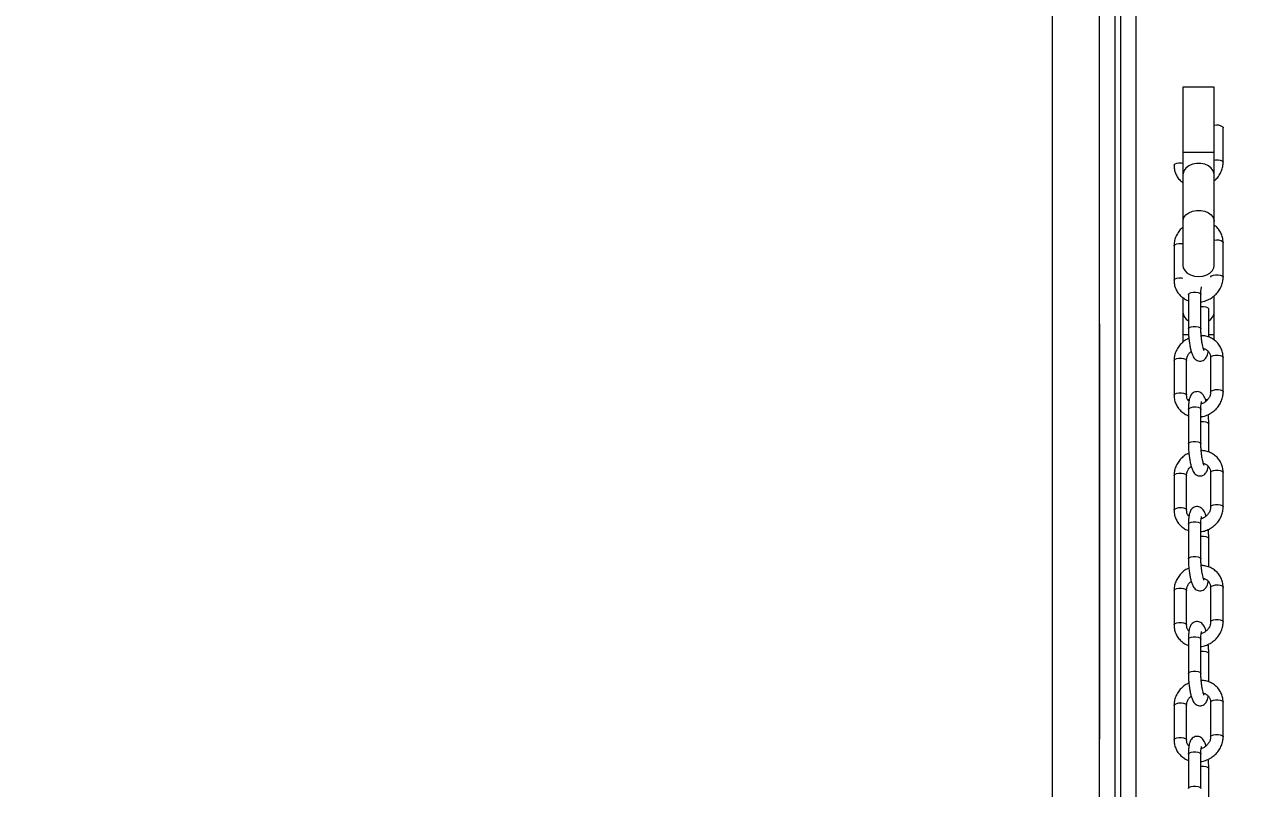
# Model space of a CAD drawing. Header units: millimetres. Extents: x -9110 to 8278, y -6387 to 5914.
# Drawn here: x -2524.1 to -2133, y 1079.4 to 1324.1 of the extents above; entities that cross this region are included whole.
import ezdxf

# ---------------------------------------------------------------- set-up
doc = ezdxf.new("R2010")
doc.units = ezdxf.units.MM
for name, color, linetype in [('DIKOM_ОБЪЕКТ', 7, 'Continuous'), ('DIKOM_РАЗМЕР_ЗОНА', 7, 'Continuous'), ('DIKOM_РАЗМЕР_ОБЪЕКТА', 7, 'Continuous')]:
    doc.layers.add(name, color=color, linetype=linetype)
doc.styles.add('style1', font='arial.ttf', dxfattribs={"width": 0.8})
doc.dimstyles.new('1-50', dxfattribs={"dimtxt": 300, "dimasz": 200, "dimexe": 100, "dimexo": 0, "dimgap": 100, "dimtad": 1, "dimtxsty": 'style1', "dimcen": 200, "dimclrd": 7, "dimclre": 7, "dimclrt": 7, "dimadec": 1, "dimazin": 2, "dimtfac": 1, "dimtmove": 0, "dimatfit": 2, "dimfxl": 0, "dimlwd": 25, "dimlwe": 18, "dimarcsym": 0})

# ---------------------------------------------------------------- blocks, each defined once
blk = doc.blocks.new('*D9')
at = {"layer": 'Defpoints', "color": 0, "transparency": 16777216}
for p in [(-2194.75, 3914.39), (-7206.95, -3406.45), (-367.75, -3406.45)]:
    blk.add_point(p, dxfattribs=at)
at = {"layer": 'DIKOM_РАЗМЕР_ОБЪЕКТА', "color": 7, "lineweight": 18, "transparency": 16777216}
for p, q in [((-2194.75, 3914.39), (-7306.95, 3914.39)), ((-367.75, -3406.45), (-7306.95, -3406.45))]:
    blk.add_line(p, q, dxfattribs=at)
at = {"layer": 'DIKOM_РАЗМЕР_ОБЪЕКТА', "color": 7, "lineweight": 25, "transparency": 16777216}
blk.add_line((-7206.95, 3714.39), (-7206.95, -3206.45), dxfattribs=at)
at = {"layer": 'DIKOM_РАЗМЕР_ОБЪЕКТА', "color": 7, "transparency": 16777216}
for points in [[(-7240.28, 3714.39), (-7173.61, 3714.39), (-7206.95, 3914.39)], [(-7240.28, -3206.45), (-7173.61, -3206.45), (-7206.95, -3406.45)]]:
    blk.add_solid(points, dxfattribs=at)
at = {"layer": 'DIKOM_РАЗМЕР_ОБЪЕКТА', "color": 7, "transparency": 16777216, "insert": (-7460.22, 292.26), "char_height": 300, "attachment_point": 5, "rotation": 90, "style": 'style1'}
blk.add_mtext('7300', dxfattribs=at)
blk = doc.blocks.new('*D10')
at = {"layer": 'Defpoints', "color": 0, "transparency": 16777216}
for p in [(-3851.31, 5914.39), (-8660.16, -5406.45), (-497.85, -5406.45)]:
    blk.add_point(p, dxfattribs=at)
at = {"layer": 'DIKOM_РАЗМЕР_ЗОНА', "color": 7, "lineweight": 18, "transparency": 16777216}
for p, q in [((-3851.31, 5914.39), (-8760.16, 5914.39)), ((-497.85, -5406.45), (-8760.16, -5406.45))]:
    blk.add_line(p, q, dxfattribs=at)
at = {"layer": 'DIKOM_РАЗМЕР_ЗОНА', "color": 7, "lineweight": 25, "transparency": 16777216}
blk.add_line((-8660.16, 5714.39), (-8660.16, -5206.45), dxfattribs=at)
at = {"layer": 'DIKOM_РАЗМЕР_ЗОНА', "color": 7, "transparency": 16777216}
for points in [[(-8693.49, 5714.39), (-8626.83, 5714.39), (-8660.16, 5914.39)], [(-8693.49, -5206.45), (-8626.83, -5206.45), (-8660.16, -5406.45)]]:
    blk.add_solid(points, dxfattribs=at)
at = {"layer": 'DIKOM_РАЗМЕР_ЗОНА', "color": 7, "transparency": 16777216, "insert": (-8913.43, 268.46), "char_height": 300, "attachment_point": 5, "rotation": 90, "style": 'style1'}
blk.add_mtext('11300', dxfattribs=at)

msp = doc.modelspace()

# ---------------------------------------------------------------- linework, layer by layer
at = {"layer": 'DIKOM_ОБЪЕКТ', "color": 7, "linetype": 'Continuous', "lineweight": 15}
for p, q in [((-2174.816, 503.968), (-2174.816, 2253.968)), ((-2173.084, 1853.969), (-2173.084, -1346.032)), ((-2168.084, -1346.032), (-2168.084, 1853.969)), ((-2194.816, 957.299), (-2194.816, 1361.066)), ((-2179.816, 957.299), (-2179.816, 1361.066)), ((-2153.084, 1303.968), (-2153.084, 1283.111)), ((-2143.084, 1303.968), (-2153.084, 1303.968)), ((-2143.084, 1283.111), (-2143.084, 1303.968)), ((-2140.262, 1291.158), (-2140.217, 1290.993)), ((-2140.217, 1279.957), (-2140.217, 1290.993)), ((-2153.084, 1283.111), (-2153.084, 1276.04)), ((-2143.084, 1283.111), (-2153.084, 1283.111)), ((-2143.084, 1276.04), (-2143.084, 1283.111)), ((-2153.084, 1276.04), (-2153.084, 1261.04)), ((-2143.084, 1261.04), (-2143.084, 1276.04)), ((-2153.084, 1261.04), (-2153.084, 1246.897)), ((-2143.084, 1246.897), (-2143.084, 1261.04)), ((-2155.95, 1253.216), (-2155.95, 1242.18)), ((-2140.262, 1254.371), (-2140.217, 1254.206)), ((-2140.217, 1243.17), (-2140.217, 1254.206)), ((-2153.084, 1236.581), (-2153.084, 1231.897)), ((-2151.344, 1237.622), (-2151.344, 1226.586)), ((-2147.389, 1237.787), (-2147.344, 1237.622)), ((-2147.344, 1226.586), (-2147.344, 1237.622)), ((-2143.084, 1231.897), (-2143.084, 1237.221)), ((-2144.823, 1223.96), (-2144.823, 1233.014)), ((-2179.816, 1228.165), (-2179.816, 1095.307)), ((-2153.084, 1231.897), (-2153.084, 1224.826)), ((-2143.084, 1224.826), (-2143.084, 1231.897)), ((-2153.084, 1224.826), (-2153.084, 1222.379)), ((-2153.084, 1224.826), (-2151.303, 1224.826)), ((-2144.823, 1224.826), (-2143.084, 1224.826)), ((-2143.084, 1223.019), (-2143.084, 1224.826)), ((-2155.95, 1216.43), (-2155.95, 1205.394)), ((-2151.95, 1205.394), (-2151.95, 1216.43)), ((-2144.218, 1217.42), (-2144.218, 1206.384)), ((-2140.262, 1217.585), (-2140.217, 1217.42)), ((-2140.217, 1206.384), (-2140.217, 1217.42)), ((-2151.994, 1205.559), (-2151.95, 1205.404)), ((-2151.61, 1203.968), (-2151.079, 1203.968)), ((-2151.344, 1200.835), (-2151.344, 1189.799)), ((-2147.389, 1201), (-2147.344, 1200.835)), ((-2147.344, 1189.799), (-2147.344, 1200.835)), ((-2145.872, 1203.968), (-2145.118, 1203.968)), ((-2144.823, 1187.174), (-2144.823, 1196.228)), ((-2155.95, 1179.643), (-2155.95, 1168.607)), ((-2151.95, 1168.607), (-2151.95, 1179.643)), ((-2144.218, 1180.633), (-2144.218, 1169.597)), ((-2140.262, 1180.798), (-2140.217, 1180.633)), ((-2140.217, 1169.597), (-2140.217, 1180.633)), ((-2151.994, 1168.772), (-2151.95, 1168.617)), ((-2151.344, 1164.048), (-2151.344, 1153.012)), ((-2147.389, 1164.213), (-2147.344, 1164.048)), ((-2147.344, 1153.012), (-2147.344, 1164.048)), ((-2144.823, 1150.387), (-2144.823, 1159.441)), ((-2155.95, 1142.856), (-2155.95, 1131.82)), ((-2151.95, 1131.82), (-2151.95, 1142.856)), ((-2144.218, 1143.846), (-2144.218, 1132.81)), ((-2140.262, 1144.011), (-2140.217, 1143.846)), ((-2140.217, 1132.81), (-2140.217, 1143.846)), ((-2151.994, 1131.985), (-2151.95, 1131.831)), ((-2151.344, 1127.262), (-2151.344, 1116.226)), ((-2147.389, 1127.427), (-2147.344, 1127.262)), ((-2147.344, 1116.226), (-2147.344, 1127.262)), ((-2144.823, 1113.6), (-2144.823, 1122.654)), ((-2144.218, 1107.06), (-2144.218, 1096.024)), ((-2140.262, 1107.225), (-2140.217, 1107.06)), ((-2140.217, 1096.024), (-2140.217, 1107.06)), ((-2155.95, 1106.07), (-2155.95, 1095.034)), ((-2151.95, 1095.034), (-2151.95, 1106.07)), ((-2151.994, 1095.199), (-2151.95, 1095.044)), ((-2151.344, 1090.475), (-2151.344, 1079.439)), ((-2147.389, 1090.64), (-2147.344, 1090.475)), ((-2147.344, 1079.439), (-2147.344, 1090.475)), ((-2144.823, 1076.814), (-2144.823, 1085.868))]:
    msp.add_line(p, q, dxfattribs=at)
at = {"layer": 'DIKOM_ОБЪЕКТ', "color": 7, "linetype": 'Continuous', "lineweight": 15, "flags": 128}
for points in [[(-2155.95, 1278.967), (-2155.917, 1279.109), (-2155.63, 1279.393), (-2155.086, 1279.613), (-2154.37, 1279.735), (-2153.59, 1279.74), (-2153.084, 1279.675)], [(-2143.084, 1276.04), (-2143.096, 1276.281), (-2143.373, 1277.223), (-2143.999, 1278.078), (-2144.928, 1278.782), (-2146.092, 1279.282), (-2147.403, 1279.542), (-2148.765, 1279.542), (-2150.076, 1279.282), (-2151.239, 1278.782), (-2152.168, 1278.078), (-2152.795, 1277.223), (-2153.072, 1276.281), (-2153.084, 1276.04)], [(-2143.084, 1280.665), (-2142.638, 1280.725), (-2141.858, 1280.73), (-2141.132, 1280.617), (-2140.572, 1280.403), (-2140.262, 1280.122), (-2140.217, 1279.957)], [(-2153.084, 1261.04), (-2153.072, 1261.281), (-2152.795, 1262.224), (-2152.168, 1263.078), (-2151.239, 1263.782), (-2150.076, 1264.282), (-2148.765, 1264.542), (-2147.403, 1264.542), (-2146.092, 1264.282), (-2144.928, 1263.782), (-2143.999, 1263.078), (-2143.373, 1262.224), (-2143.096, 1261.281), (-2143.084, 1261.04)], [(-2155.95, 1253.216), (-2155.917, 1253.358), (-2155.63, 1253.643), (-2155.086, 1253.863), (-2154.37, 1253.984)], [(-2154.37, 1253.984), (-2153.59, 1253.989), (-2153.084, 1253.924)], [(-2153.084, 1246.897), (-2152.979, 1246.178), (-2152.523, 1245.271), (-2151.738, 1244.484), (-2150.682, 1243.876), (-2149.433, 1243.493), (-2148.084, 1243.362)], [(-2148.084, 1243.362), (-2146.735, 1243.493), (-2145.486, 1243.876), (-2144.43, 1244.484), (-2143.645, 1245.271), (-2143.188, 1246.178), (-2143.084, 1246.897)], [(-2144.218, 1243.178), (-2144.185, 1243.312), (-2143.897, 1243.597), (-2143.354, 1243.817), (-2142.638, 1243.938), (-2141.858, 1243.943), (-2141.132, 1243.83), (-2140.572, 1243.617), (-2140.262, 1243.335), (-2140.217, 1243.171)], [(-2155.95, 1242.18), (-2155.917, 1242.322), (-2155.63, 1242.607), (-2155.086, 1242.827), (-2154.37, 1242.948), (-2153.59, 1242.953), (-2153.084, 1242.888)], [(-2151.344, 1237.622), (-2151.312, 1237.763), (-2151.024, 1238.048), (-2150.481, 1238.268), (-2149.764, 1238.39), (-2148.984, 1238.394), (-2148.259, 1238.281), (-2147.699, 1238.068), (-2147.389, 1237.787)], [(-2147.344, 1233.773), (-2147.244, 1233.782), (-2146.463, 1233.787), (-2145.738, 1233.674), (-2145.178, 1233.461), (-2144.868, 1233.179), (-2144.823, 1233.015)], [(-2151.344, 1226.586), (-2151.312, 1226.727), (-2151.024, 1227.012), (-2150.481, 1227.232), (-2149.764, 1227.353), (-2148.984, 1227.358), (-2148.259, 1227.245), (-2147.699, 1227.032), (-2147.389, 1226.751), (-2147.344, 1226.584)], [(-2155.95, 1216.43), (-2155.917, 1216.571), (-2155.63, 1216.856), (-2155.086, 1217.076), (-2154.37, 1217.198)], [(-2154.37, 1217.198), (-2153.59, 1217.202), (-2152.864, 1217.089), (-2152.304, 1216.876), (-2151.994, 1216.595), (-2151.95, 1216.43)], [(-2144.218, 1217.42), (-2144.185, 1217.561), (-2143.897, 1217.846), (-2143.354, 1218.066), (-2142.638, 1218.188), (-2141.858, 1218.192), (-2141.132, 1218.079), (-2140.572, 1217.866), (-2140.262, 1217.585)], [(-2155.95, 1205.393), (-2155.917, 1205.535), (-2155.63, 1205.82), (-2155.086, 1206.04), (-2154.37, 1206.162), (-2153.59, 1206.166), (-2152.864, 1206.053), (-2152.304, 1205.84), (-2151.994, 1205.559)], [(-2144.218, 1206.391), (-2144.185, 1206.525), (-2143.897, 1206.81), (-2143.354, 1207.03), (-2142.638, 1207.152), (-2141.858, 1207.156), (-2141.132, 1207.043), (-2140.572, 1206.83), (-2140.262, 1206.549), (-2140.217, 1206.384)], [(-2151.344, 1200.835), (-2151.312, 1200.976), (-2151.024, 1201.261), (-2150.481, 1201.481), (-2149.764, 1201.603), (-2148.984, 1201.607), (-2148.259, 1201.495), (-2147.699, 1201.281), (-2147.389, 1201)], [(-2147.344, 1196.986), (-2147.244, 1196.996), (-2146.463, 1197), (-2145.738, 1196.887), (-2145.178, 1196.674), (-2144.868, 1196.393), (-2144.823, 1196.228)], [(-2151.344, 1189.799), (-2151.312, 1189.94), (-2151.024, 1190.225), (-2150.481, 1190.445), (-2149.764, 1190.567), (-2148.984, 1190.572), (-2148.259, 1190.459), (-2147.699, 1190.245), (-2147.389, 1189.964), (-2147.344, 1189.797)], [(-2144.218, 1180.633), (-2144.185, 1180.774), (-2143.897, 1181.059), (-2143.354, 1181.279), (-2142.638, 1181.401), (-2141.858, 1181.406), (-2141.132, 1181.293), (-2140.572, 1181.079), (-2140.262, 1180.798)], [(-2155.95, 1179.643), (-2155.917, 1179.784), (-2155.63, 1180.069), (-2155.086, 1180.289), (-2154.37, 1180.411)], [(-2154.37, 1180.411), (-2153.59, 1180.416), (-2152.864, 1180.303), (-2152.304, 1180.089), (-2151.994, 1179.808), (-2151.95, 1179.643)], [(-2155.95, 1168.607), (-2155.917, 1168.748), (-2155.63, 1169.033), (-2155.086, 1169.253), (-2154.37, 1169.375), (-2153.59, 1169.38), (-2152.864, 1169.267), (-2152.304, 1169.053), (-2151.994, 1168.772)], [(-2144.218, 1169.605), (-2144.185, 1169.738), (-2143.897, 1170.023), (-2143.354, 1170.243), (-2142.638, 1170.365), (-2141.858, 1170.37), (-2141.132, 1170.257), (-2140.572, 1170.043), (-2140.262, 1169.762), (-2140.217, 1169.597)], [(-2151.344, 1164.048), (-2151.312, 1164.19), (-2151.024, 1164.475), (-2150.481, 1164.695), (-2149.764, 1164.816), (-2148.984, 1164.821), (-2148.259, 1164.708), (-2147.699, 1164.495), (-2147.389, 1164.213)], [(-2147.344, 1160.199), (-2147.244, 1160.209), (-2146.463, 1160.214), (-2145.738, 1160.101), (-2145.178, 1159.887), (-2144.868, 1159.606), (-2144.823, 1159.441)], [(-2151.344, 1153.012), (-2151.312, 1153.154), (-2151.024, 1153.439), (-2150.481, 1153.659), (-2149.764, 1153.78), (-2148.984, 1153.785), (-2148.259, 1153.672), (-2147.699, 1153.458), (-2147.389, 1153.177), (-2147.344, 1153.01)], [(-2155.95, 1142.856), (-2155.917, 1142.998), (-2155.63, 1143.283), (-2155.086, 1143.503), (-2154.37, 1143.624)], [(-2154.37, 1143.624), (-2153.59, 1143.629), (-2152.864, 1143.516), (-2152.304, 1143.303), (-2151.994, 1143.021), (-2151.95, 1142.856)], [(-2144.218, 1143.846), (-2144.185, 1143.988), (-2143.897, 1144.273), (-2143.354, 1144.493), (-2142.638, 1144.614), (-2141.858, 1144.619), (-2141.132, 1144.506), (-2140.572, 1144.293), (-2140.262, 1144.011)], [(-2155.95, 1131.82), (-2155.917, 1131.962), (-2155.63, 1132.247), (-2155.086, 1132.467), (-2154.37, 1132.588), (-2153.59, 1132.593), (-2152.864, 1132.48), (-2152.304, 1132.267), (-2151.994, 1131.985)], [(-2144.218, 1132.818), (-2144.185, 1132.952), (-2143.897, 1133.237), (-2143.354, 1133.457), (-2142.638, 1133.578), (-2141.858, 1133.583), (-2141.132, 1133.47), (-2140.572, 1133.257), (-2140.262, 1132.975), (-2140.217, 1132.81)], [(-2151.344, 1127.262), (-2151.312, 1127.403), (-2151.024, 1127.688), (-2150.481, 1127.908), (-2149.764, 1128.029), (-2148.984, 1128.034), (-2148.259, 1127.921), (-2147.699, 1127.708), (-2147.389, 1127.427)], [(-2147.344, 1123.413), (-2147.244, 1123.422), (-2146.463, 1123.427), (-2145.738, 1123.314), (-2145.178, 1123.101), (-2144.868, 1122.819), (-2144.823, 1122.655)], [(-2151.344, 1116.225), (-2151.312, 1116.367), (-2151.024, 1116.652), (-2150.481, 1116.872), (-2149.764, 1116.993), (-2148.984, 1116.998), (-2148.259, 1116.885), (-2147.699, 1116.672), (-2147.389, 1116.391), (-2147.344, 1116.224)], [(-2155.95, 1106.07), (-2155.917, 1106.211), (-2155.63, 1106.496), (-2155.086, 1106.716), (-2154.37, 1106.838)], [(-2154.37, 1106.838), (-2153.59, 1106.842), (-2152.864, 1106.729), (-2152.304, 1106.516), (-2151.994, 1106.235), (-2151.95, 1106.07)], [(-2144.218, 1107.06), (-2144.185, 1107.201), (-2143.897, 1107.486), (-2143.354, 1107.706), (-2142.638, 1107.827), (-2141.858, 1107.832), (-2141.132, 1107.719), (-2140.572, 1107.506), (-2140.262, 1107.225)], [(-2155.95, 1095.033), (-2155.917, 1095.175), (-2155.63, 1095.46), (-2155.086, 1095.68), (-2154.37, 1095.801), (-2153.59, 1095.806), (-2152.864, 1095.693), (-2152.304, 1095.48), (-2151.994, 1095.199)], [(-2144.218, 1096.031), (-2144.185, 1096.165), (-2143.897, 1096.45), (-2143.354, 1096.67), (-2142.638, 1096.791), (-2141.858, 1096.796), (-2141.132, 1096.683), (-2140.572, 1096.47), (-2140.262, 1096.189), (-2140.217, 1096.024)], [(-2151.344, 1090.475), (-2151.312, 1090.616), (-2151.024, 1090.901), (-2150.481, 1091.121), (-2149.764, 1091.243), (-2148.984, 1091.247), (-2148.259, 1091.135), (-2147.699, 1090.921), (-2147.389, 1090.64)], [(-2147.344, 1086.626), (-2147.244, 1086.635), (-2146.463, 1086.64), (-2145.738, 1086.527), (-2145.178, 1086.314), (-2144.868, 1086.033), (-2144.823, 1085.868)], [(-2151.344, 1079.439), (-2151.312, 1079.58), (-2151.024, 1079.865), (-2150.481, 1080.085), (-2149.764, 1080.207), (-2148.984, 1080.211), (-2148.259, 1080.099), (-2147.699, 1079.885), (-2147.389, 1079.604), (-2147.344, 1079.437)]]:
    msp.add_lwpolyline(points, dxfattribs=at)
at = {"layer": 'DIKOM_ОБЪЕКТ', "color": 7, "linetype": 'Continuous', "lineweight": 15}
for centre, radius, start, end in [((-2142.19, 1288.743), 3.09, 51.40252, 106.81494), ((-2142.19, 1251.957), 3.089, 51.39439, 106.8184), ((-2149.907, 1232.054), 3.18, 182.82594, 243.13846), ((-2146.259, 1232.054), 3.179, 296.8511, 357.18451)]:
    msp.add_arc(centre, radius, start, end, dxfattribs=at)
for points, knots in [([(-2155.95, 1278.967), (-2155.938, 1278.662), (-2155.907, 1277.857), (-2155.593, 1276.589), (-2154.943, 1275.256), (-2154.103, 1274.148), (-2153.397, 1273.608), (-2153.084, 1273.368)], [0, 0, 0, 0, 0.1394027, 0.3673664, 0.5943409, 0.8201472, 1, 1, 1, 1]), ([(-2143.084, 1274.008), (-2142.982, 1274.084), (-2142.452, 1274.481), (-2141.694, 1275.418), (-2140.876, 1276.771), (-2140.377, 1278.222), (-2140.226, 1279.301), (-2140.219, 1279.866), (-2140.217, 1279.957)], [0, 0, 0, 0, 0.0547562, 0.2851349, 0.5154545, 0.7453207, 0.9591692, 1, 1, 1, 1]), ([(-2140.217, 1254.206), (-2140.229, 1254.512), (-2140.26, 1255.316), (-2140.575, 1256.585), (-2141.224, 1257.918), (-2142.064, 1259.026), (-2142.771, 1259.566), (-2143.084, 1259.805)], [0, 0, 0, 0, 0.1394132, 0.3673606, 0.5943048, 0.8201549, 1, 1, 1, 1]), ([(-2153.084, 1259.165), (-2153.186, 1259.089), (-2153.715, 1258.692), (-2154.473, 1257.756), (-2155.292, 1256.403), (-2155.789, 1254.952), (-2155.943, 1253.873), (-2155.949, 1253.307), (-2155.95, 1253.216)], [0, 0, 0, 0, 0.0547146, 0.285089, 0.515451, 0.7453038, 0.9591852, 1, 1, 1, 1]), ([(-2155.95, 1242.18), (-2155.938, 1241.875), (-2155.907, 1241.07), (-2155.592, 1239.803), (-2154.947, 1238.466), (-2154.031, 1237.294), (-2152.877, 1236.366), (-2151.956, 1235.811), (-2151.408, 1235.658), (-2151.344, 1235.64)], [0, 0, 0, 0, 0.1071509, 0.2823237, 0.4567654, 0.6303264, 0.8035851, 0.9770598, 1, 1, 1, 1]), ([(-2147.344, 1235.259), (-2147.226, 1235.269), (-2146.585, 1235.325), (-2145.451, 1235.717), (-2144.019, 1236.43), (-2142.746, 1237.421), (-2141.684, 1238.619), (-2140.878, 1239.987), (-2140.377, 1241.434), (-2140.226, 1242.514), (-2140.219, 1243.08), (-2140.217, 1243.17)], [0, 0, 0, 0, 0.0306476, 0.166151, 0.3022618, 0.4388092, 0.5755771, 0.7123261, 0.8487973, 0.9757588, 1, 1, 1, 1]), ([(-2147.344, 1237.622), (-2147.343, 1237.82), (-2147.338, 1238.387), (-2147.288, 1239.155), (-2147.208, 1239.769), (-2147.123, 1240.092), (-2147.123, 1240.092), (-2147.123, 1240.093)], [0, 0, 0, 0, 0.1538043, 0.4402899, 0.6814172, 0.8873449, 1, 1, 1, 1]), ([(-2151.344, 1226.586), (-2151.342, 1226.344), (-2151.336, 1225.64), (-2151.273, 1224.409), (-2151.134, 1222.939), (-2150.934, 1221.52), (-2150.677, 1220.205), (-2150.363, 1219.022), (-2150.017, 1218.108), (-2149.628, 1217.417), (-2149.163, 1216.882), (-2148.554, 1216.47), (-2147.787, 1216.262), (-2146.981, 1216.34), (-2146.295, 1216.676), (-2145.799, 1217.151), (-2145.456, 1217.689), (-2145.201, 1218.35), (-2145.054, 1218.893), (-2145.006, 1219.317), (-2144.998, 1219.386)], [0, 0, 0, 0, 0.0389583, 0.1136109, 0.1879034, 0.2623332, 0.3374856, 0.4145893, 0.4967791, 0.5563848, 0.602347, 0.6467772, 0.69177, 0.7373946, 0.7815098, 0.8220848, 0.8645721, 0.9151845, 0.9862011, 1, 1, 1, 1]), ([(-2146.333, 1219.729), (-2146.331, 1219.726), (-2146.323, 1219.713), (-2146.42, 1219.905), (-2146.571, 1220.339), (-2146.765, 1221.062), (-2146.961, 1222.035), (-2147.135, 1223.202), (-2147.265, 1224.47), (-2147.334, 1225.629), (-2147.341, 1226.306), (-2147.344, 1226.586)], [0, 0, 0, 0, 0.0315078, 0.116487, 0.2201134, 0.3407458, 0.4733183, 0.6127139, 0.7554104, 0.8992525, 1, 1, 1, 1]), ([(-2140.217, 1217.42), (-2140.229, 1217.725), (-2140.26, 1218.53), (-2140.576, 1219.796), (-2141.22, 1221.136), (-2142.138, 1222.301), (-2143.284, 1223.253), (-2144.614, 1223.946), (-2145.957, 1224.363), (-2146.86, 1224.411), (-2147.252, 1224.432)], [0, 0, 0, 0, 0.0833971, 0.2197591, 0.3555126, 0.4906297, 0.6254605, 0.7604785, 0.896194, 1, 1, 1, 1]), ([(-2151.186, 1223.603), (-2151.503, 1223.453), (-2152.304, 1223.074), (-2153.418, 1222.174), (-2154.484, 1220.982), (-2155.289, 1219.613), (-2155.79, 1218.166), (-2155.943, 1217.086), (-2155.949, 1216.52), (-2155.95, 1216.43)], [0, 0, 0, 0, 0.1135464, 0.2869915, 0.4607511, 0.6345283, 0.8079009, 0.9692144, 1, 1, 1, 1]), ([(-2146.553, 1220.31), (-2146.466, 1220.294), (-2146.046, 1220.22), (-2145.422, 1219.845), (-2144.757, 1219.217), (-2144.31, 1218.399), (-2144.249, 1217.748), (-2144.218, 1217.42)], [0, 0, 0, 0, 0.0581317, 0.2826746, 0.5137502, 0.7542408, 1, 1, 1, 1]), ([(-2151.95, 1216.43), (-2151.945, 1216.567), (-2151.928, 1217.026), (-2151.695, 1217.827), (-2151.184, 1218.723), (-2150.672, 1219.18), (-2150.442, 1219.385)], [0, 0, 0, 0, 0.1327078, 0.4450164, 0.7506407, 1, 1, 1, 1]), ([(-2155.95, 1205.394), (-2155.938, 1205.088), (-2155.907, 1204.284), (-2155.592, 1203.016), (-2154.947, 1201.679), (-2154.031, 1200.507), (-2152.877, 1199.579), (-2151.956, 1199.025), (-2151.408, 1198.871), (-2151.344, 1198.853)], [0, 0, 0, 0, 0.1071509, 0.2823237, 0.4567654, 0.6303264, 0.8035851, 0.9770598, 1, 1, 1, 1]), ([(-2151.17, 1203.428), (-2151.237, 1203.489), (-2151.538, 1203.763), (-2151.849, 1204.421), (-2151.916, 1205.067), (-2151.95, 1205.394)], [0, 0, 0, 0, 0.1234539, 0.5569543, 1, 1, 1, 1]), ([(-2145.725, 1203.428), (-2145.752, 1203.531), (-2145.888, 1204.054), (-2146.152, 1204.698), (-2146.54, 1205.398), (-2147.004, 1205.931), (-2147.614, 1206.343), (-2148.38, 1206.552), (-2149.186, 1206.473), (-2149.871, 1206.137), (-2150.369, 1205.662), (-2150.711, 1205.124), (-2150.97, 1204.47), (-2151.164, 1203.632), (-2151.294, 1202.543), (-2151.34, 1201.562), (-2151.344, 1200.978), (-2151.344, 1200.835)], [0, 0, 0, 0, 0.0264096, 0.1338495, 0.2117834, 0.2718591, 0.3299613, 0.3887826, 0.4483864, 0.5060745, 0.5591188, 0.6146848, 0.6808429, 0.7736837, 0.8741897, 0.9690903, 1, 1, 1, 1]), ([(-2147.344, 1198.472), (-2147.226, 1198.482), (-2146.585, 1198.538), (-2145.451, 1198.93), (-2144.019, 1199.644), (-2142.746, 1200.634), (-2141.684, 1201.832), (-2140.878, 1203.201), (-2140.377, 1204.647), (-2140.226, 1205.727), (-2140.219, 1206.293), (-2140.217, 1206.384)], [0, 0, 0, 0, 0.0306479, 0.1661526, 0.3022647, 0.4388134, 0.5755827, 0.712333, 0.8488055, 0.9757683, 1, 1, 1, 1]), ([(-2144.218, 1206.384), (-2144.223, 1206.247), (-2144.241, 1205.788), (-2144.469, 1204.984), (-2145.026, 1204.049), (-2145.826, 1203.278), (-2146.6, 1202.778), (-2147.1, 1202.641), (-2147.249, 1202.601)], [0, 0, 0, 0, 0.0901752, 0.3024321, 0.5101337, 0.7136784, 0.9151354, 1, 1, 1, 1]), ([(-2147.344, 1200.835), (-2147.343, 1201.033), (-2147.338, 1201.6), (-2147.288, 1202.368), (-2147.208, 1202.983), (-2147.123, 1203.305), (-2147.123, 1203.306), (-2147.123, 1203.306)], [0, 0, 0, 0, 0.1538043, 0.4402899, 0.6814172, 0.8873449, 1, 1, 1, 1]), ([(-2144.823, 1196.228), (-2144.826, 1196.469), (-2144.832, 1197.172), (-2144.877, 1198.188), (-2144.954, 1198.943), (-2144.982, 1199.21)], [0, 0, 0, 0, 0.2521187, 0.7351776, 1, 1, 1, 1]), ([(-2151.344, 1189.799), (-2151.342, 1189.558), (-2151.336, 1188.854), (-2151.273, 1187.622), (-2151.134, 1186.152), (-2150.934, 1184.733), (-2150.677, 1183.418), (-2150.363, 1182.235), (-2150.017, 1181.322), (-2149.628, 1180.63), (-2149.163, 1180.095), (-2148.554, 1179.683), (-2147.787, 1179.475), (-2146.981, 1179.554), (-2146.295, 1179.889), (-2145.799, 1180.365), (-2145.456, 1180.902), (-2145.201, 1181.563), (-2145.054, 1182.106), (-2145.006, 1182.53), (-2144.998, 1182.599)], [0, 0, 0, 0, 0.0389584, 0.1136171, 0.1879051, 0.2623288, 0.3374867, 0.414586, 0.4967935, 0.5563812, 0.6023435, 0.6467738, 0.6917681, 0.7373933, 0.7815086, 0.8220837, 0.8645712, 0.9151837, 0.9861966, 1, 1, 1, 1]), ([(-2146.333, 1182.943), (-2146.331, 1182.939), (-2146.323, 1182.926), (-2146.42, 1183.119), (-2146.571, 1183.552), (-2146.765, 1184.275), (-2146.961, 1185.249), (-2147.135, 1186.415), (-2147.265, 1187.683), (-2147.334, 1188.842), (-2147.341, 1189.52), (-2147.344, 1189.799)], [0, 0, 0, 0, 0.0315078, 0.116487, 0.2201134, 0.3407458, 0.4733183, 0.612714, 0.7553973, 0.8992525, 1, 1, 1, 1]), ([(-2151.186, 1186.816), (-2151.503, 1186.667), (-2152.304, 1186.288), (-2153.418, 1185.387), (-2154.484, 1184.196), (-2155.289, 1182.826), (-2155.79, 1181.379), (-2155.943, 1180.299), (-2155.949, 1179.734), (-2155.95, 1179.643)], [0, 0, 0, 0, 0.1135412, 0.2869873, 0.4607479, 0.6345262, 0.8078998, 0.9692142, 1, 1, 1, 1]), ([(-2140.217, 1180.633), (-2140.229, 1180.938), (-2140.26, 1181.743), (-2140.576, 1183.01), (-2141.22, 1184.349), (-2142.138, 1185.515), (-2143.284, 1186.466), (-2144.614, 1187.159), (-2145.957, 1187.577), (-2146.86, 1187.625), (-2147.252, 1187.645)], [0, 0, 0, 0, 0.083397, 0.2197587, 0.3555121, 0.490629, 0.6254595, 0.760489, 0.8961941, 1, 1, 1, 1]), ([(-2151.95, 1179.643), (-2151.945, 1179.78), (-2151.928, 1180.239), (-2151.695, 1181.04), (-2151.184, 1181.936), (-2150.672, 1182.393), (-2150.442, 1182.598)], [0, 0, 0, 0, 0.132708, 0.44499, 0.7506403, 1, 1, 1, 1]), ([(-2146.553, 1183.523), (-2146.466, 1183.508), (-2146.046, 1183.433), (-2145.422, 1183.058), (-2144.757, 1182.43), (-2144.31, 1181.612), (-2144.249, 1180.962), (-2144.218, 1180.633)], [0, 0, 0, 0, 0.0581317, 0.2826746, 0.5137502, 0.7542408, 1, 1, 1, 1]), ([(-2145.725, 1166.641), (-2145.752, 1166.745), (-2145.888, 1167.267), (-2146.152, 1167.911), (-2146.54, 1168.611), (-2147.004, 1169.145), (-2147.614, 1169.556), (-2148.38, 1169.765), (-2149.186, 1169.686), (-2149.871, 1169.351), (-2150.369, 1168.875), (-2150.711, 1168.337), (-2150.97, 1167.683), (-2151.164, 1166.845), (-2151.294, 1165.757), (-2151.34, 1164.776), (-2151.344, 1164.192), (-2151.344, 1164.048)], [0, 0, 0, 0, 0.0264095, 0.1338487, 0.211782, 0.2718531, 0.3299584, 0.3887794, 0.4483828, 0.5060705, 0.5591145, 0.6146801, 0.6808377, 0.7736779, 0.8741832, 0.9690832, 1, 1, 1, 1]), ([(-2147.344, 1161.685), (-2147.226, 1161.696), (-2146.585, 1161.751), (-2145.451, 1162.144), (-2144.019, 1162.857), (-2142.746, 1163.847), (-2141.684, 1165.046), (-2140.878, 1166.414), (-2140.377, 1167.861), (-2140.226, 1168.941), (-2140.219, 1169.506), (-2140.217, 1169.597)], [0, 0, 0, 0, 0.0306479, 0.1661526, 0.3022647, 0.4388134, 0.5755827, 0.712333, 0.8488055, 0.9757683, 1, 1, 1, 1]), ([(-2144.218, 1169.597), (-2144.223, 1169.46), (-2144.241, 1169.001), (-2144.469, 1168.197), (-2145.026, 1167.262), (-2145.826, 1166.491), (-2146.6, 1165.991), (-2147.1, 1165.855), (-2147.249, 1165.814)], [0, 0, 0, 0, 0.0901917, 0.3024263, 0.5101242, 0.7136651, 0.9151185, 1, 1, 1, 1]), ([(-2155.95, 1168.607), (-2155.938, 1168.302), (-2155.907, 1167.497), (-2155.592, 1166.23), (-2154.946, 1164.893), (-2154.031, 1163.72), (-2152.877, 1162.793), (-2151.956, 1162.238), (-2151.408, 1162.084), (-2151.344, 1162.066)], [0, 0, 0, 0, 0.1071507, 0.2823232, 0.4567646, 0.6303352, 0.8035855, 0.9770599, 1, 1, 1, 1]), ([(-2151.17, 1166.641), (-2151.237, 1166.702), (-2151.538, 1166.977), (-2151.849, 1167.635), (-2151.916, 1168.281), (-2151.95, 1168.607)], [0, 0, 0, 0, 0.1234539, 0.5569543, 1, 1, 1, 1]), ([(-2147.344, 1164.048), (-2147.343, 1164.246), (-2147.338, 1164.813), (-2147.288, 1165.581), (-2147.208, 1166.196), (-2147.123, 1166.519), (-2147.123, 1166.519), (-2147.123, 1166.519)], [0, 0, 0, 0, 0.1538247, 0.4403034, 0.6814249, 0.8873477, 1, 1, 1, 1]), ([(-2144.823, 1159.441), (-2144.826, 1159.682), (-2144.832, 1160.386), (-2144.877, 1161.401), (-2144.954, 1162.156), (-2144.982, 1162.424)], [0, 0, 0, 0, 0.2521187, 0.7351776, 1, 1, 1, 1]), ([(-2151.186, 1150.03), (-2151.503, 1149.88), (-2152.304, 1149.501), (-2153.418, 1148.6), (-2154.484, 1147.409), (-2155.289, 1146.039), (-2155.79, 1144.593), (-2155.943, 1143.513), (-2155.949, 1142.947), (-2155.95, 1142.856)], [0, 0, 0, 0, 0.1135413, 0.2869899, 0.4607499, 0.6345275, 0.8079004, 0.9692143, 1, 1, 1, 1]), ([(-2151.344, 1153.012), (-2151.342, 1152.771), (-2151.336, 1152.067), (-2151.273, 1150.836), (-2151.134, 1149.366), (-2150.934, 1147.947), (-2150.677, 1146.632), (-2150.363, 1145.449), (-2150.017, 1144.535), (-2149.628, 1143.843), (-2149.163, 1143.309), (-2148.554, 1142.897), (-2147.787, 1142.688), (-2146.981, 1142.767), (-2146.296, 1143.103), (-2145.799, 1143.578), (-2145.456, 1144.115), (-2145.201, 1144.776), (-2145.054, 1145.32), (-2145.006, 1145.743), (-2144.998, 1145.812)], [0, 0, 0, 0, 0.0389658, 0.1136242, 0.1879117, 0.262335, 0.3374925, 0.4145914, 0.4967985, 0.5563858, 0.6023478, 0.6467779, 0.6917719, 0.7373969, 0.7815241, 0.8220847, 0.8645719, 0.9151841, 0.9861966, 1, 1, 1, 1]), ([(-2146.333, 1146.156), (-2146.331, 1146.152), (-2146.323, 1146.139), (-2146.42, 1146.332), (-2146.571, 1146.765), (-2146.765, 1147.489), (-2146.961, 1148.462), (-2147.135, 1149.628), (-2147.265, 1150.896), (-2147.334, 1152.055), (-2147.341, 1152.733), (-2147.344, 1153.012)], [0, 0, 0, 0, 0.0315076, 0.116489, 0.2201141, 0.3407064, 0.4733063, 0.6127003, 0.7553819, 0.8992354, 1, 1, 1, 1]), ([(-2140.217, 1143.846), (-2140.229, 1144.152), (-2140.26, 1144.957), (-2140.576, 1146.223), (-2141.22, 1147.562), (-2142.138, 1148.728), (-2143.284, 1149.679), (-2144.614, 1150.372), (-2145.957, 1150.79), (-2146.86, 1150.838), (-2147.252, 1150.859)], [0, 0, 0, 0, 0.083397, 0.2197587, 0.3555121, 0.490629, 0.6254595, 0.760489, 0.8961941, 1, 1, 1, 1]), ([(-2146.553, 1146.736), (-2146.466, 1146.721), (-2146.046, 1146.646), (-2145.422, 1146.271), (-2144.757, 1145.644), (-2144.31, 1144.825), (-2144.249, 1144.175), (-2144.218, 1143.846)], [0, 0, 0, 0, 0.058132, 0.2826856, 0.5137495, 0.754258, 1, 1, 1, 1]), ([(-2151.95, 1142.856), (-2151.945, 1142.993), (-2151.928, 1143.452), (-2151.695, 1144.254), (-2151.184, 1145.149), (-2150.672, 1145.606), (-2150.442, 1145.812)], [0, 0, 0, 0, 0.1327506, 0.4449956, 0.7506429, 1, 1, 1, 1]), ([(-2155.95, 1131.82), (-2155.938, 1131.515), (-2155.907, 1130.71), (-2155.592, 1129.443), (-2154.946, 1128.106), (-2154.031, 1126.934), (-2152.877, 1126.006), (-2151.957, 1125.451), (-2151.408, 1125.298), (-2151.344, 1125.28)], [0, 0, 0, 0, 0.1071508, 0.2823235, 0.4567652, 0.630336, 0.8035701, 0.9770599, 1, 1, 1, 1]), ([(-2151.17, 1129.854), (-2151.237, 1129.915), (-2151.538, 1130.19), (-2151.849, 1130.848), (-2151.916, 1131.494), (-2151.95, 1131.82)], [0, 0, 0, 0, 0.1234533, 0.5569224, 1, 1, 1, 1]), ([(-2145.725, 1129.855), (-2145.752, 1129.958), (-2145.888, 1130.48), (-2146.152, 1131.125), (-2146.54, 1131.824), (-2147.004, 1132.358), (-2147.614, 1132.77), (-2148.38, 1132.978), (-2149.186, 1132.9), (-2149.871, 1132.564), (-2150.369, 1132.089), (-2150.711, 1131.55), (-2150.969, 1130.897), (-2151.164, 1130.058), (-2151.294, 1128.97), (-2151.34, 1127.989), (-2151.344, 1127.405), (-2151.344, 1127.262)], [0, 0, 0, 0, 0.0264096, 0.1338493, 0.2117831, 0.2718545, 0.3299601, 0.3887797, 0.4483827, 0.5060707, 0.5591149, 0.6146808, 0.6808389, 0.773656, 0.8741826, 0.9690831, 1, 1, 1, 1]), ([(-2147.344, 1124.899), (-2147.226, 1124.909), (-2146.585, 1124.965), (-2145.451, 1125.357), (-2144.019, 1126.07), (-2142.746, 1127.061), (-2141.684, 1128.259), (-2140.878, 1129.627), (-2140.377, 1131.074), (-2140.226, 1132.154), (-2140.219, 1132.72), (-2140.217, 1132.81)], [0, 0, 0, 0, 0.0306479, 0.1661526, 0.3022647, 0.4388134, 0.5755827, 0.712333, 0.8488055, 0.9757683, 1, 1, 1, 1]), ([(-2144.218, 1132.81), (-2144.223, 1132.673), (-2144.241, 1132.215), (-2144.469, 1131.41), (-2145.026, 1130.475), (-2145.826, 1129.704), (-2146.6, 1129.205), (-2147.1, 1129.068), (-2147.249, 1129.027)], [0, 0, 0, 0, 0.0901917, 0.3024263, 0.5101242, 0.7136651, 0.9151185, 1, 1, 1, 1]), ([(-2147.344, 1127.262), (-2147.343, 1127.46), (-2147.338, 1128.026), (-2147.288, 1128.795), (-2147.208, 1129.409), (-2147.123, 1129.732), (-2147.123, 1129.732), (-2147.123, 1129.733)], [0, 0, 0, 0, 0.1538018, 0.4402829, 0.6814223, 0.8873467, 1, 1, 1, 1]), ([(-2144.823, 1122.654), (-2144.826, 1122.896), (-2144.832, 1123.599), (-2144.877, 1124.615), (-2144.954, 1125.369), (-2144.982, 1125.637)], [0, 0, 0, 0, 0.2521284, 0.7351674, 1, 1, 1, 1]), ([(-2151.344, 1116.226), (-2151.342, 1115.984), (-2151.336, 1115.28), (-2151.273, 1114.049), (-2151.134, 1112.579), (-2150.934, 1111.16), (-2150.677, 1109.845), (-2150.363, 1108.662), (-2150.017, 1107.749), (-2149.628, 1107.057), (-2149.163, 1106.522), (-2148.554, 1106.11), (-2147.787, 1105.902), (-2146.981, 1105.98), (-2146.296, 1106.316), (-2145.799, 1106.792), (-2145.456, 1107.329), (-2145.201, 1107.99), (-2145.054, 1108.533), (-2145.006, 1108.957), (-2144.998, 1109.025)], [0, 0, 0, 0, 0.0389657, 0.113624, 0.1879114, 0.2623403, 0.3374924, 0.4145957, 0.4967988, 0.556386, 0.6023512, 0.6467786, 0.6917725, 0.7373974, 0.7815244, 0.822085, 0.8645722, 0.9151843, 0.9861967, 1, 1, 1, 1]), ([(-2146.333, 1109.369), (-2146.331, 1109.366), (-2146.323, 1109.352), (-2146.42, 1109.545), (-2146.571, 1109.979), (-2146.765, 1110.702), (-2146.961, 1111.675), (-2147.135, 1112.842), (-2147.265, 1114.11), (-2147.334, 1115.269), (-2147.341, 1115.946), (-2147.344, 1116.226)], [0, 0, 0, 0, 0.031508, 0.1164905, 0.220117, 0.3407108, 0.4733125, 0.6126907, 0.7553794, 0.8992216, 1, 1, 1, 1]), ([(-2151.186, 1113.243), (-2151.503, 1113.093), (-2152.304, 1112.714), (-2153.418, 1111.814), (-2154.484, 1110.622), (-2155.29, 1109.253), (-2155.79, 1107.806), (-2155.943, 1106.726), (-2155.949, 1106.16), (-2155.95, 1106.07)], [0, 0, 0, 0, 0.1135396, 0.2869856, 0.460743, 0.6345084, 0.807891, 0.9692024, 1, 1, 1, 1]), ([(-2140.217, 1107.06), (-2140.229, 1107.365), (-2140.26, 1108.17), (-2140.576, 1109.436), (-2141.22, 1110.776), (-2142.139, 1111.941), (-2143.284, 1112.893), (-2144.614, 1113.586), (-2145.957, 1114.003), (-2146.86, 1114.051), (-2147.252, 1114.072)], [0, 0, 0, 0, 0.0833969, 0.2197586, 0.3555119, 0.490621, 0.6254577, 0.7604872, 0.8962024, 1, 1, 1, 1]), ([(-2151.95, 1106.07), (-2151.945, 1106.206), (-2151.928, 1106.665), (-2151.695, 1107.467), (-2151.184, 1108.363), (-2150.672, 1108.82), (-2150.442, 1109.025)], [0, 0, 0, 0, 0.1327737, 0.4450104, 0.7506495, 1, 1, 1, 1]), ([(-2146.553, 1109.95), (-2146.466, 1109.934), (-2146.046, 1109.859), (-2145.422, 1109.485), (-2144.757, 1108.857), (-2144.31, 1108.039), (-2144.249, 1107.388), (-2144.218, 1107.06)], [0, 0, 0, 0, 0.058132, 0.2826856, 0.5137495, 0.754258, 1, 1, 1, 1]), ([(-2145.725, 1093.068), (-2145.752, 1093.171), (-2145.888, 1093.694), (-2146.152, 1094.338), (-2146.54, 1095.037), (-2147.004, 1095.571), (-2147.614, 1095.983), (-2148.38, 1096.191), (-2149.186, 1096.113), (-2149.871, 1095.777), (-2150.369, 1095.302), (-2150.711, 1094.764), (-2150.969, 1094.11), (-2151.164, 1093.272), (-2151.294, 1092.184), (-2151.34, 1091.202), (-2151.344, 1090.618), (-2151.344, 1090.475)], [0, 0, 0, 0, 0.0263902, 0.1338524, 0.2117813, 0.2718567, 0.329962, 0.3887813, 0.4483841, 0.5060719, 0.5591159, 0.6146598, 0.6808176, 0.7736629, 0.8741831, 0.9690832, 1, 1, 1, 1]), ([(-2147.344, 1088.112), (-2147.226, 1088.122), (-2146.585, 1088.178), (-2145.451, 1088.57), (-2144.019, 1089.283), (-2142.746, 1090.274), (-2141.684, 1091.472), (-2140.878, 1092.841), (-2140.377, 1094.287), (-2140.226, 1095.367), (-2140.219, 1095.933), (-2140.217, 1096.024)], [0, 0, 0, 0, 0.0306489, 0.1661532, 0.3022603, 0.4388149, 0.5755838, 0.7123338, 0.8488059, 0.9757683, 1, 1, 1, 1]), ([(-2144.218, 1096.024), (-2144.223, 1095.887), (-2144.241, 1095.428), (-2144.469, 1094.624), (-2145.026, 1093.689), (-2145.826, 1092.918), (-2146.6, 1092.418), (-2147.1, 1092.281), (-2147.249, 1092.241)], [0, 0, 0, 0, 0.0901912, 0.3024432, 0.5101226, 0.7136776, 0.9151189, 1, 1, 1, 1]), ([(-2155.95, 1095.034), (-2155.938, 1094.728), (-2155.907, 1093.924), (-2155.592, 1092.656), (-2154.946, 1091.319), (-2154.031, 1090.147), (-2152.877, 1089.219), (-2151.957, 1088.665), (-2151.408, 1088.511), (-2151.344, 1088.493)], [0, 0, 0, 0, 0.1071651, 0.2823471, 0.4567744, 0.6303423, 0.8035735, 0.9770602, 1, 1, 1, 1]), ([(-2151.17, 1093.068), (-2151.237, 1093.129), (-2151.538, 1093.403), (-2151.849, 1094.061), (-2151.916, 1094.707), (-2151.95, 1095.034)], [0, 0, 0, 0, 0.1234154, 0.5569736, 1, 1, 1, 1]), ([(-2147.344, 1090.475), (-2147.343, 1090.673), (-2147.338, 1091.24), (-2147.288, 1092.008), (-2147.208, 1092.623), (-2147.123, 1092.945), (-2147.123, 1092.946), (-2147.123, 1092.946)], [0, 0, 0, 0, 0.153805, 0.4403621, 0.6814171, 0.8873457, 1, 1, 1, 1]), ([(-2144.823, 1085.868), (-2144.826, 1086.109), (-2144.832, 1086.812), (-2144.877, 1087.828), (-2144.954, 1088.583), (-2144.982, 1088.85)], [0, 0, 0, 0, 0.2521284, 0.7351674, 1, 1, 1, 1])]:
    msp.add_open_spline(points, degree=3, knots=knots, dxfattribs=at)

# ---------------------------------------------------------------- dimensions: what is measured, and where the dimension line sits
at = {"layer": 'DIKOM_РАЗМЕР_ЗОНА'}
dim = msp.add_linear_dim(base=(-8660.16, -5406.454), p1=(-3851.314, 5914.391), p2=(-497.849, -5406.454), angle=90, text='11300', dimstyle='1-50', dxfattribs=at)
dim.commit()
dim.dimension.update_dxf_attribs({"geometry": '*D10', "text_midpoint": (-8660.16, 268.455), "dimtype": 160})
at = {"layer": 'DIKOM_РАЗМЕР_ОБЪЕКТА'}
dim = msp.add_linear_dim(base=(-7206.946, -3406.454), p1=(-2194.748, 3914.391), p2=(-367.748, -3406.454), angle=90, text='7300', dimstyle='1-50', dxfattribs=at)
dim.commit()
dim.dimension.update_dxf_attribs({"geometry": '*D9', "text_midpoint": (-7206.946, 292.262), "dimtype": 160})

doc.saveas('drawing.dxf')
